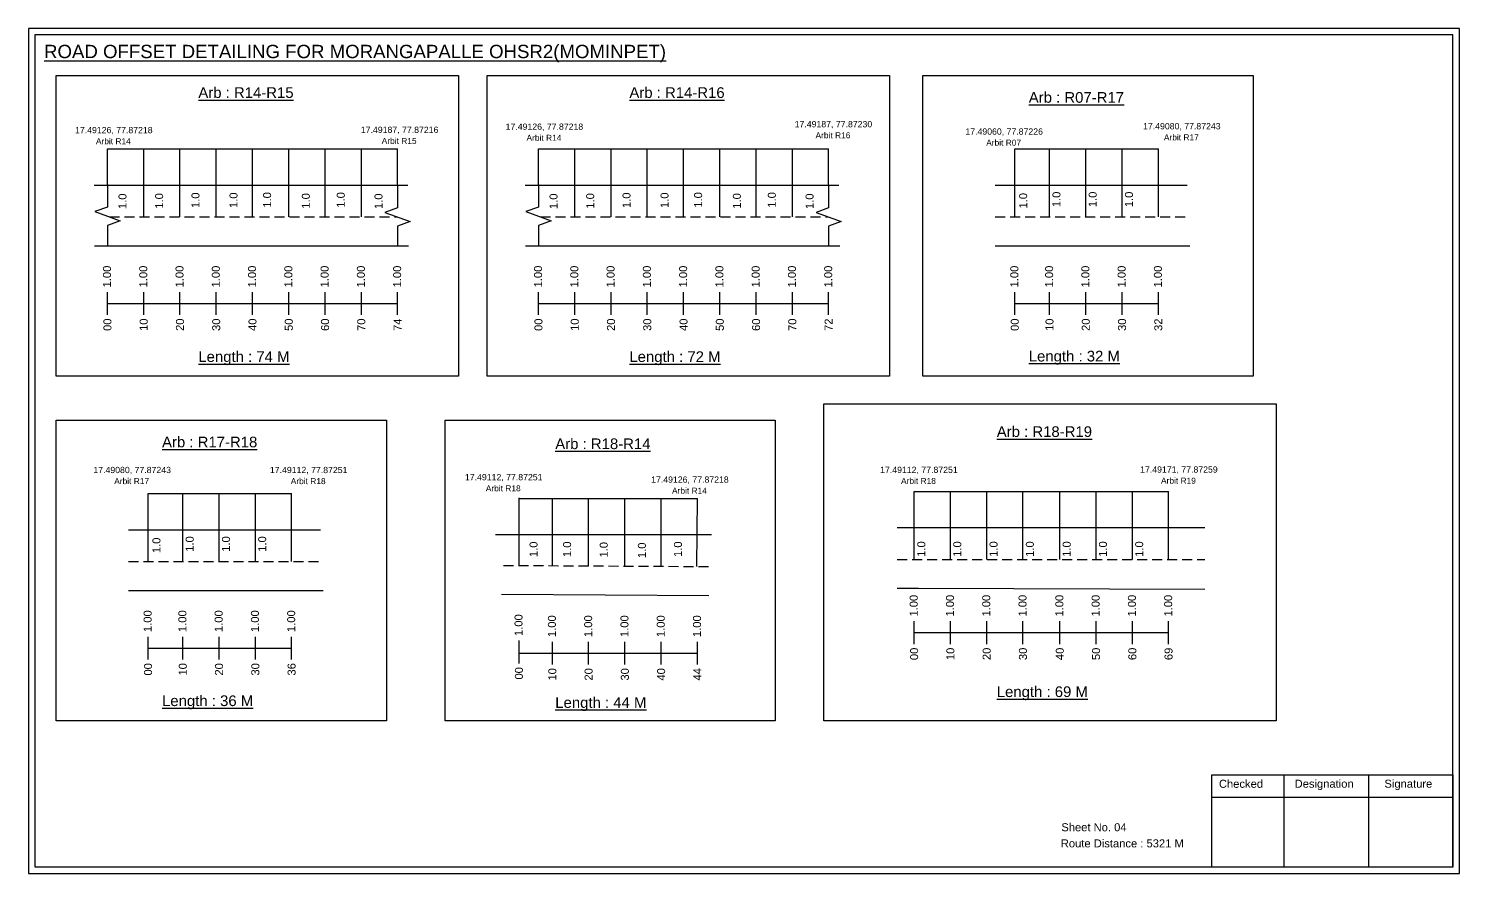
# Model space of a CAD drawing. Header units: inches. Extents: x 857 to 9621, y 2149 to 3662.
# Drawn here: x 6514 to 7050, y 2251 to 2568 of the extents above; entities that cross this region are included whole.
import ezdxf

# ---------------------------------------------------------------- set-up
doc = ezdxf.new("R2010")
doc.units = ezdxf.units.IN
doc.header["$MEASUREMENT"] = 0
doc.linetypes.add('DASHED2', pattern=[0.375, 0.25, -0.125])
doc.layers.add('PDF_Geometry', color=7, linetype='Continuous')
doc.layers.add('PDF_Text', color=5, linetype='Continuous')
doc.styles.add('PDF Arial', font='arial.ttf')
doc.styles.get("Standard").update_dxf_attribs({"font": 'arial.ttf'})

msp = doc.modelspace()

# ---------------------------------------------------------------- linework, layer by layer
at = {"color": 5}
for p, q in [((6543.38, 2522.6), (6652.18, 2522.6)), ((6705, 2522.6), (6813.8, 2522.6)), ((6883.59, 2522.6), (6937.43, 2522.6)), ((6558.61, 2393.4), (6612.45, 2393.4)), ((6845.86, 2394.19), (6941.28, 2394.19)), ((6697.69, 2391.52), (6764.61, 2391.52))]:
    msp.add_line(p, q, dxfattribs=at)
for p, q in [((6543.38, 2508.95), (6543.38, 2522.6)), ((6556.98, 2497.06), (6556.98, 2522.6)), ((6570.58, 2497.06), (6570.58, 2522.6)), ((6584.18, 2497.06), (6584.18, 2522.6)), ((6597.78, 2497.06), (6597.78, 2522.6)), ((6611.38, 2497.06), (6611.38, 2522.6)), ((6624.98, 2497.06), (6624.98, 2522.6)), ((6638.58, 2497.06), (6638.58, 2522.6)), ((6652.18, 2508.95), (6652.18, 2522.6)), ((6705, 2508.95), (6705, 2522.6)), ((6718.6, 2497.06), (6718.6, 2522.6)), ((6732.2, 2497.06), (6732.2, 2522.6)), ((6745.8, 2497.06), (6745.8, 2522.6)), ((6759.4, 2497.06), (6759.4, 2522.6)), ((6773, 2497.06), (6773, 2522.6)), ((6786.6, 2497.06), (6786.6, 2522.6)), ((6800.2, 2497.06), (6800.2, 2522.6)), ((6813.8, 2508.95), (6813.8, 2522.6)), ((6883.59, 2497.06), (6883.59, 2522.6)), ((6896.63, 2497.06), (6896.63, 2522.6)), ((6910.23, 2497.06), (6910.23, 2522.6)), ((6923.83, 2497.06), (6923.83, 2522.6)), ((6937.43, 2497.06), (6937.43, 2522.6)), ((6538.38, 2508.95), (6656, 2509)), ((6700.01, 2508.95), (6817.62, 2509)), ((6876.25, 2508.95), (6948.28, 2508.95)), ((6538.53, 2486.26), (6656.31, 2486.26)), ((6700.15, 2486.26), (6817.93, 2486.26)), ((6876.25, 2486.26), (6949.28, 2486.26)), ((6558.61, 2367.86), (6558.61, 2393.4)), ((6571.65, 2367.86), (6571.65, 2393.4)), ((6585.25, 2367.86), (6585.25, 2393.4)), ((6598.85, 2367.86), (6598.85, 2393.4)), ((6612.45, 2367.86), (6612.45, 2393.4)), ((6845.86, 2368.65), (6845.86, 2394.19)), ((6859.46, 2368.65), (6859.46, 2394.19)), ((6873.06, 2368.65), (6873.06, 2394.19)), ((6886.66, 2368.65), (6886.66, 2394.19)), ((6900.48, 2368.65), (6900.48, 2394.19)), ((6914.08, 2368.65), (6914.08, 2394.19)), ((6927.68, 2368.65), (6927.68, 2394.19)), ((6941.28, 2368.65), (6941.28, 2394.19)), ((6697.69, 2366.29), (6697.69, 2391.82)), ((6710.21, 2366.24), (6710.21, 2391.52)), ((6723.81, 2366.18), (6723.81, 2391.52)), ((6737.41, 2366.24), (6737.41, 2391.52)), ((6751.01, 2365.99), (6751.01, 2391.52)), ((6764.38, 2366.02), (6764.61, 2391.52)), ((6551.27, 2379.75), (6623.3, 2379.75)), ((6769.86, 2377.85), (6688.9, 2377.85)), ((6954.88, 2380.54), (6839.45, 2380.54)), ((6551.27, 2357.06), (6624.3, 2357.06)), ((6691.11, 2355.64), (6768.84, 2355.21)), ((6839.45, 2357.85), (6847.51, 2357.85)), ((6847.51, 2357.85), (6954.88, 2357.55))]:
    msp.add_line(p, q)
at = {"linetype": 'DASHED2', "ltscale": 15}
for p, q in [((6544.14, 2497.06), (6652.18, 2497.06)), ((6705.76, 2497.06), (6813.8, 2497.06)), ((6876.25, 2497.06), (6948.78, 2497.06)), ((6551.27, 2367.86), (6623.8, 2367.86)), ((6691.83, 2366.43), (6770.11, 2366.02)), ((6839.45, 2368.65), (6954.88, 2368.65))]:
    msp.add_line(p, q, dxfattribs=at)
at = {"color": 217, "true_color": 0x93278f}
for p, q in [((6543.38, 2460.36), (6543.38, 2468.92)), ((6556.98, 2460.36), (6556.98, 2468.92)), ((6570.58, 2460.36), (6570.58, 2468.92)), ((6584.18, 2460.36), (6584.18, 2468.92)), ((6597.78, 2460.36), (6597.78, 2468.92)), ((6611.38, 2460.36), (6611.38, 2468.92)), ((6624.98, 2460.36), (6624.98, 2468.92)), ((6638.58, 2460.36), (6638.58, 2468.92)), ((6652.18, 2460.36), (6652.18, 2468.92)), ((6705, 2460.36), (6705, 2468.92)), ((6718.6, 2460.36), (6718.6, 2468.92)), ((6732.2, 2460.36), (6732.2, 2468.92)), ((6745.8, 2460.36), (6745.8, 2468.92)), ((6759.4, 2460.36), (6759.4, 2468.92)), ((6773, 2460.36), (6773, 2468.92)), ((6786.6, 2460.36), (6786.6, 2468.92)), ((6800.2, 2460.36), (6800.2, 2468.92)), ((6813.8, 2460.36), (6813.8, 2468.92)), ((6883.59, 2460.36), (6883.59, 2468.92)), ((6896.63, 2460.36), (6896.63, 2468.92)), ((6910.23, 2460.36), (6910.23, 2468.92)), ((6923.83, 2460.36), (6923.83, 2468.92)), ((6937.43, 2460.36), (6937.43, 2468.92)), ((6543.38, 2464.63), (6652.18, 2464.63)), ((6705, 2464.63), (6813.8, 2464.63)), ((6883.59, 2464.64), (6937.43, 2464.65)), ((6845.86, 2336.96), (6845.86, 2345.52)), ((6859.46, 2336.96), (6859.46, 2345.52)), ((6873.06, 2336.96), (6873.06, 2345.52)), ((6886.66, 2336.96), (6886.66, 2345.52)), ((6900.48, 2336.96), (6900.48, 2345.52)), ((6914.08, 2336.96), (6914.08, 2345.52)), ((6927.68, 2336.96), (6927.68, 2345.52)), ((6941.28, 2336.96), (6941.28, 2345.52)), ((6558.61, 2331.16), (6558.61, 2339.72)), ((6571.65, 2331.16), (6571.65, 2339.72)), ((6585.25, 2331.16), (6585.25, 2339.72)), ((6598.85, 2331.16), (6598.85, 2339.72)), ((6612.45, 2331.16), (6612.45, 2339.72)), ((6845.86, 2341.23), (6941.28, 2341.29)), ((6558.61, 2335.43), (6612.45, 2335.45)), ((6697.69, 2329.67), (6697.69, 2338.23)), ((6710.21, 2329.29), (6710.21, 2337.84)), ((6723.81, 2329.29), (6723.81, 2337.84)), ((6737.41, 2329.29), (6737.41, 2337.84)), ((6751.01, 2329.29), (6751.01, 2337.84)), ((6764.61, 2329.29), (6764.61, 2337.84)), ((6697.69, 2333.56), (6764.61, 2333.57))]:
    msp.add_line(p, q, dxfattribs=at)
for points in [[(6524.15, 2550.08), (6675, 2550.08), (6675, 2437.4), (6524.15, 2437.4)], [(6685.78, 2550.08), (6836.63, 2550.08), (6836.63, 2437.4), (6685.78, 2437.4)], [(6849.13, 2550.08), (6972.93, 2550.08), (6972.93, 2437.4), (6849.13, 2437.4)], [(6811.93, 2427.02), (6981.55, 2427.02), (6981.55, 2308.2), (6811.93, 2308.2)], [(6524.15, 2420.88), (6647.95, 2420.88), (6647.95, 2308.2), (6524.15, 2308.2)], [(6669.98, 2420.88), (6793.78, 2420.88), (6793.78, 2308.2), (6669.98, 2308.2)]]:
    msp.add_lwpolyline(points, close=True)
at = {"linetype": 'Continuous'}
for points in [[(6543.36, 2509.23), (6543.36, 2500.8), (6538.62, 2499.07), (6548.1, 2495.62), (6543.36, 2493.89), (6543.36, 2486.55)], [(6652.18, 2508.95), (6652.18, 2500.52), (6647.44, 2498.79), (6656.92, 2495.34), (6652.18, 2493.61), (6652.18, 2486.26)], [(6704.98, 2509.23), (6704.98, 2500.8), (6700.24, 2499.07), (6709.73, 2495.62), (6704.98, 2493.89), (6704.98, 2486.55)], [(6813.8, 2508.95), (6813.8, 2500.52), (6809.06, 2498.79), (6818.55, 2495.34), (6813.8, 2493.61), (6813.8, 2486.26)]]:
    msp.add_lwpolyline(points, dxfattribs=at)
at = {"layer": 'PDF_Geometry'}
for points in [[(6513.82, 2567.69), (6513.82, 2250.97), (7050.29, 2250.97), (7050.29, 2567.69)], [(6516.14, 2565.36), (6516.14, 2253.39), (7047.87, 2253.39), (7047.87, 2565.36)]]:
    msp.add_lwpolyline(points, close=True, dxfattribs=at)
at = {"layer": 'PDF_Geometry', "color": 242, "true_color": 0xcc1f26}
msp.add_lwpolyline([(7047.87, 2253.3), (6957.53, 2253.3), (6957.53, 2287.91), (7047.87, 2287.91)], close=True, dxfattribs=at)
for points in [[(6984.51, 2287.91), (6984.51, 2253.3)], [(7016.24, 2287.91), (7016.24, 2253.3)], [(6957.53, 2279.54), (7047.87, 2279.54)]]:
    msp.add_lwpolyline(points, dxfattribs=at)

# ---------------------------------------------------------------- texts
at = {"color": 242, "true_color": 0xcd2027}
for s, height, p in [('%%UROAD OFFSET DETAILING FOR MORANGAPALLE OHSR2(MOMINPET)', 5, (6519.6, 2556.61)), ('%%UArb : R14-R15', 4, (6577.46, 2541.7)), ('%%UArb : R14-R16', 4, (6739.08, 2541.7)), ('%%UArb : R07-R17', 4, (6888.83, 2539.9)), ('%%ULength : 74 M', 4, (6577.46, 2442.7)), ('%%ULength : 72 M', 4, (6739.08, 2442.7)), ('%%ULength : 32 M', 4, (6888.83, 2442.9)), ('%%UArb : R17-R18', 4, (6563.85, 2410.7)), ('%%UArb : R18-R14', 4, (6711.29, 2410.03)), ('%%UArb : R18-R19', 4, (6876.83, 2414.59)), ('%%ULength : 36 M', 4, (6563.85, 2313.7)), ('%%ULength : 69 M', 4, (6876.83, 2317.09)), ('%%ULength : 44 M', 4, (6711.29, 2313.03))]:
    msp.add_text(s, height=height, dxfattribs=at).set_placement(p)
at = {"color": 5}
for s, height, p in [('17.49187, 77.87230', 2.34, (6801.05, 2530.7)), ('17.49080, 77.87243', 2.34, (6931.68, 2529.92)), ('17.49126, 77.87218', 2.34, (6531.23, 2528.48)), ('17.49187, 77.87216', 2.34, (6638.39, 2528.58)), ('Arbit R15', 2.246, (6646.21, 2524.46)), ('17.49126, 77.87218', 2.34, (6692.68, 2529.75)), ('Arbit R14', 2.246, (6700.51, 2525.62)), ('Arbit R16', 2.246, (6808.87, 2526.57)), ('17.49060, 77.87226', 2.34, (6865.06, 2527.93)), ('Arbit R17', 2.246, (6939.5, 2525.79)), ('Arbit R14', 2.246, (6539.05, 2524.35)), ('Arbit R07', 2.246, (6872.88, 2523.8)), ('17.49080, 77.87243', 2.34, (6538.1, 2401.04)), ('17.49112, 77.87251', 2.34, (6604.29, 2401.04)), ('17.49112, 77.87251', 2.34, (6833.11, 2401.11)), ('17.49171, 77.87259', 2.34, (6930.59, 2401.21)), ('Arbit R17', 2.246, (6545.92, 2396.91)), ('Arbit R18', 2.246, (6612.11, 2396.91)), ('17.49112, 77.87251', 2.34, (6677.42, 2398.34)), ('17.49126, 77.87218', 2.34, (6747.24, 2397.44)), ('Arbit R18', 2.246, (6840.93, 2396.98)), ('Arbit R19', 2.246, (6938.41, 2397.08)), ('Arbit R18', 2.246, (6685.25, 2394.21)), ('Arbit R14', 2.246, (6755.06, 2393.31))]:
    msp.add_text(s, height=height, dxfattribs=at).set_placement(p)
for p in [(6550.51, 2500.05), (6564.26, 2500.18), (6577.88, 2500.43), (6592.14, 2500.43), (6604.73, 2500.56), (6619.25, 2500.18), (6632.35, 2500.56), (6646.51, 2500.06), (6712.13, 2500.05), (6725.88, 2500.18), (6739.5, 2500.43), (6753.76, 2500.43), (6766.35, 2500.56), (6780.87, 2500.18), (6793.98, 2500.56), (6808.14, 2500.06), (6888.23, 2500.24), (6900.7, 2500.74), (6914.3, 2500.74), (6927.9, 2500.74), (6563.24, 2371.04), (6575.71, 2371.54), (6589.31, 2371.54), (6602.91, 2371.54), (6704.65, 2369.57), (6717.22, 2369.57), (6730.96, 2369.38), (6745.27, 2369.19), (6758.79, 2369.6), (6850.04, 2369.65), (6863.53, 2369.65), (6877.13, 2369.65), (6890.73, 2369.65), (6904.54, 2369.65), (6918.14, 2369.65), (6931.74, 2369.65)]:
    msp.add_text('1.0', height=3, rotation=90).set_placement(p)
at = {"color": 217, "true_color": 0x93278f}
for s, p in [('1.00', (6544.7, 2470.66)), ('1.00', (6558.3, 2470.66)), ('1.00', (6571.9, 2470.66)), ('1.00', (6585.5, 2470.66)), ('1.00', (6599.1, 2470.66)), ('1.00', (6612.7, 2470.66)), ('1.00', (6626.3, 2470.66)), ('1.00', (6639.9, 2470.66)), ('1.00', (6653.5, 2470.66)), ('1.00', (6706.33, 2470.66)), ('1.00', (6719.93, 2470.66)), ('1.00', (6733.53, 2470.66)), ('1.00', (6747.13, 2470.66)), ('1.00', (6760.73, 2470.66)), ('1.00', (6774.33, 2470.66)), ('1.00', (6787.93, 2470.66)), ('1.00', (6801.53, 2470.66)), ('1.00', (6815.13, 2470.66)), ('1.00', (6884.92, 2470.66)), ('1.00', (6897.95, 2470.66)), ('1.00', (6911.55, 2470.66)), ('1.00', (6925.15, 2470.66)), ('1.00', (6938.75, 2470.66)), ('00', (6544.86, 2454.34)), ('10', (6558.46, 2454.34)), ('20', (6572.06, 2454.34)), ('30', (6585.66, 2454.34)), ('40', (6599.26, 2454.34)), ('50', (6612.86, 2454.34)), ('60', (6626.46, 2454.34)), ('70', (6640.06, 2454.34)), ('74', (6653.66, 2454.34)), ('00', (6706.48, 2454.34)), ('10', (6720.08, 2454.34)), ('20', (6733.68, 2454.34)), ('30', (6747.28, 2454.34)), ('40', (6760.88, 2454.34)), ('50', (6774.48, 2454.34)), ('60', (6788.08, 2454.34)), ('70', (6801.68, 2454.34)), ('72', (6815.28, 2454.34)), ('00', (6885.07, 2454.34)), ('10', (6898.1, 2454.34)), ('20', (6911.7, 2454.34)), ('30', (6925.3, 2454.34)), ('32', (6938.9, 2454.34)), ('1.00', (6847.19, 2347.26)), ('1.00', (6860.79, 2347.26)), ('1.00', (6874.39, 2347.26)), ('1.00', (6887.99, 2347.26)), ('1.00', (6901.8, 2347.26)), ('1.00', (6915.4, 2347.26)), ('1.00', (6929, 2347.26)), ('1.00', (6942.6, 2347.26)), ('1.00', (6559.94, 2341.46)), ('1.00', (6572.97, 2341.46)), ('1.00', (6586.57, 2341.46)), ('1.00', (6600.17, 2341.46)), ('1.00', (6613.77, 2341.46)), ('1.00', (6699.01, 2339.97)), ('1.00', (6711.53, 2339.58)), ('1.00', (6725.13, 2339.58)), ('1.00', (6738.73, 2339.58)), ('1.00', (6752.33, 2339.58)), ('1.00', (6765.93, 2339.58)), ('00', (6847.34, 2330.93)), ('10', (6860.94, 2330.93)), ('20', (6874.54, 2330.93)), ('30', (6888.14, 2330.93)), ('40', (6901.95, 2330.93)), ('50', (6915.55, 2330.93)), ('60', (6929.15, 2330.93)), ('69', (6942.75, 2330.93)), ('00', (6560.09, 2325.14)), ('10', (6573.12, 2325.14)), ('20', (6586.72, 2325.14)), ('30', (6600.32, 2325.14)), ('36', (6613.92, 2325.14)), ('00', (6699.16, 2323.65)), ('10', (6711.68, 2323.26)), ('20', (6725.28, 2323.26)), ('30', (6738.88, 2323.26)), ('40', (6752.48, 2323.26)), ('44', (6766.08, 2323.26))]:
    msp.add_text(s, height=3, rotation=90, dxfattribs=at).set_placement(p)
for s, p in [('Sheet No. 04', (6901.03, 2266.77)), ('Route Distance : 5321 M', (6900.84, 2260.72))]:
    msp.add_text(s, height=3).set_placement(p)
at = {"layer": 'PDF_Text', "color": 7, "attachment_point": 7, "style": 'PDF Arial'}
for s, insert, char_height in [('Checked', (6960.13, 2283.02), 3.001), ('Designation', (6988.51, 2282.19), 3.0006), ('Signature', (7022.19, 2282.19), 3.001)]:
    msp.add_mtext(s, dxfattribs=dict(at, insert=insert, char_height=char_height))

doc.saveas('drawing.dxf')
